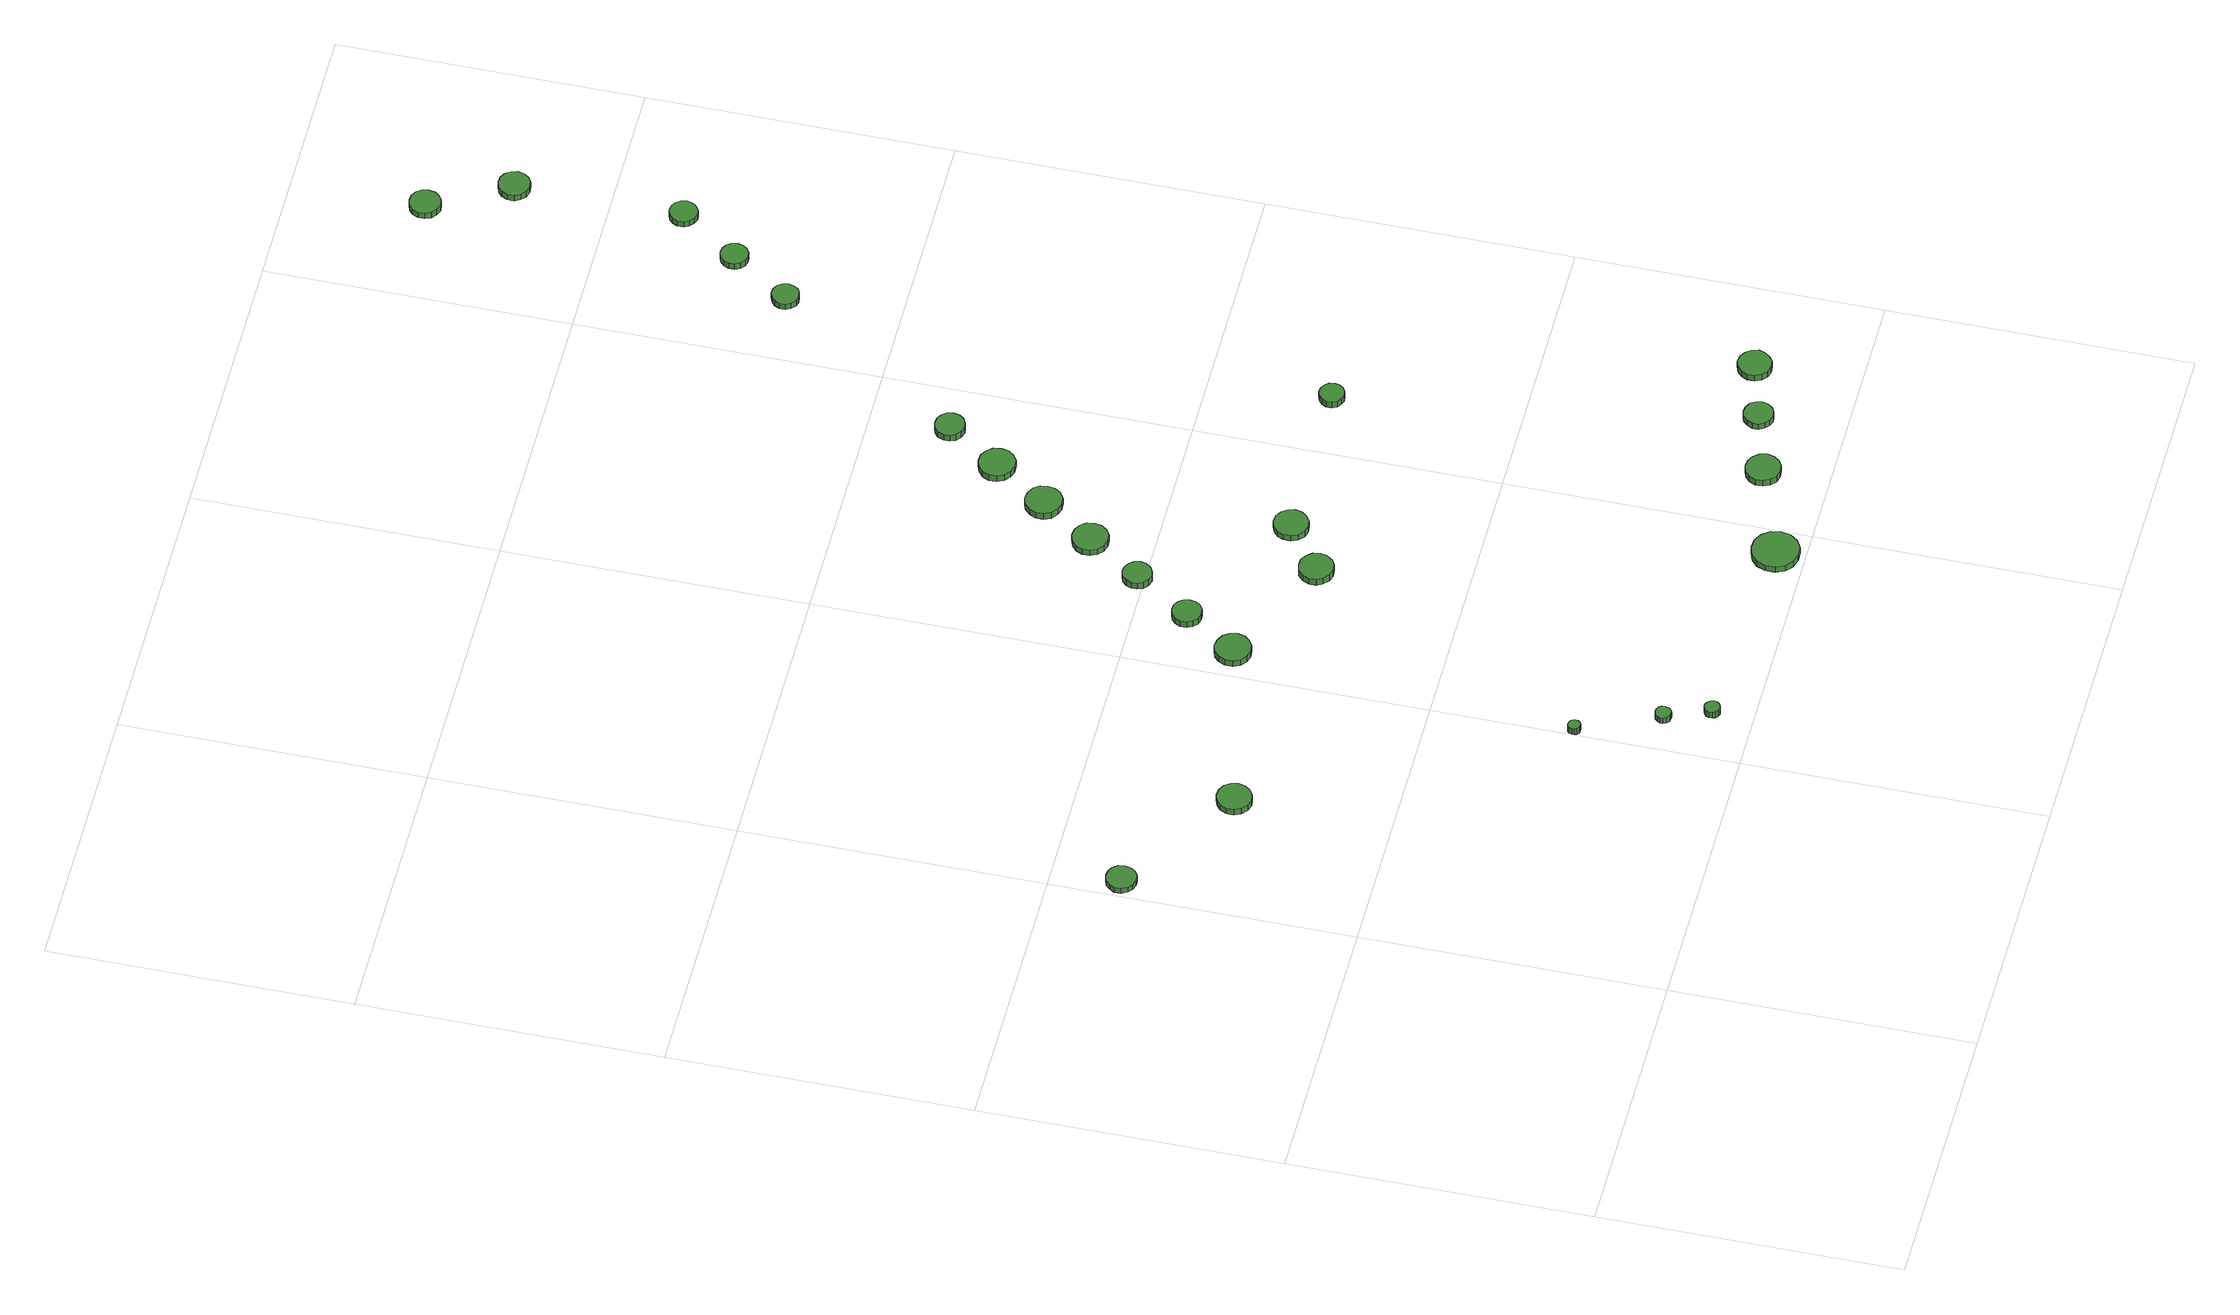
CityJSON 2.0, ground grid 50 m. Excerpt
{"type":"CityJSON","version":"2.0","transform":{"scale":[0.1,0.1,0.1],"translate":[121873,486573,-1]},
"CityObjects":{
"tree1":{"type":"SolitaryVegetationObject","attributes":{"function":"something"},"geometry":[{"type":"MultiSurface","lod":"1","boundaries":[[[0,1,2,3,4,5,6,7,8,9,10,11,12,13,14]],[[15,16,17,18,19,20,21,22,23,24,25,26,27,28,29]],[[0,29,28,1]],[[1,28,27,2]],[[2,27,26,3]],[[3,26,25,4]],[[4,25,24,5]],[[5,24,23,6]],[[6,23,22,7]],[[7,22,21,8]],[[8,21,20,9]],[[9,20,19,10]],[[10,19,18,11]],[[11,18,17,12]],[[12,17,16,13]],[[13,16,15,14]],[[14,15,29,0]]]}]},
"tree2":{"type":"SolitaryVegetationObject","attributes":{"function":"something"},"geometry":[{"type":"MultiSurface","lod":"1","boundaries":[[[30,31,32,33,34,35,36,37,38,39,40,41,42,43,44]],[[45,46,47,48,49,50,51,52,53,54,55,56,57,58,59]],[[30,59,58,31]],[[31,58,57,32]],[[32,57,56,33]],[[33,56,55,34]],[[34,55,54,35]],[[35,54,53,36]],[[36,53,52,37]],[[37,52,51,38]],[[38,51,50,39]],[[39,50,49,40]],[[40,49,48,41]],[[41,48,47,42]],[[42,47,46,43]],[[43,46,45,44]],[[44,45,59,30]]]}]},
"tree3":{"type":"SolitaryVegetationObject","attributes":{"function":"something"},"geometry":[{"type":"MultiSurface","lod":"1","boundaries":[[[60,61,62,63,64,65,66,67,68,69,70,71,72,73,74]],[[75,76,77,78,79,80,81,82,83,84,85,86,87,88,89]],[[60,89,88,61]],[[61,88,87,62]],[[62,87,86,63]],[[63,86,85,64]],[[64,85,84,65]],[[65,84,83,66]],[[66,83,82,67]],[[67,82,81,68]],[[68,81,80,69]],[[69,80,79,70]],[[70,79,78,71]],[[71,78,77,72]],[[72,77,76,73]],[[73,76,75,74]],[[74,75,89,60]]]}]},
"tree4":{"type":"SolitaryVegetationObject","attributes":{"function":"something"},"geometry":[{"type":"MultiSurface","lod":"1","boundaries":[[[90,91,92,93,94,95,96,97,98,99,100,101,102,103,104]],[[105,106,107,108,109,110,111,112,113,114,115,116,117,118,119]],[[90,119,118,91]],[[91,118,117,92]],[[92,117,116,93]],[[93,116,115,94]],[[94,115,114,95]],[[95,114,113,96]],[[96,113,112,97]],[[97,112,111,98]],[[98,111,110,99]],[[99,110,109,100]],[[100,109,108,101]],[[101,108,107,102]],[[102,107,106,103]],[[103,106,105,104]],[[104,105,119,90]]]}]},
"tree5":{"type":"SolitaryVegetationObject","attributes":{"function":"something"},"geometry":[{"type":"MultiSurface","lod":"1","boundaries":[[[120,121,122,123,124,125,126,127,128,129,130,131,132,133,134]],[[135,136,137,138,139,140,141,142,143,144,145,146,147,148,149]],[[120,149,148,121]],[[121,148,147,122]],[[122,147,146,123]],[[123,146,145,124]],[[124,145,144,125]],[[125,144,143,126]],[[126,143,142,127]],[[127,142,141,128]],[[128,141,140,129]],[[129,140,139,130]],[[130,139,138,131]],[[131,138,137,132]],[[132,137,136,133]],[[133,136,135,134]],[[134,135,149,120]]]}]},
"tree6":{"type":"SolitaryVegetationObject","attributes":{"function":"something"},"geometry":[{"type":"MultiSurface","lod":"1","boundaries":[[[150,151,152,153,154,155,156,157,158,159,160,161,162,163,164]],[[165,166,167,168,169,170,171,172,173,174,175,176,177,178,179]],[[150,179,178,151]],[[151,178,177,152]],[[152,177,176,153]],[[153,176,175,154]],[[154,175,174,155]],[[155,174,173,156]],[[156,173,172,157]],[[157,172,171,158]],[[158,171,170,159]],[[159,170,169,160]],[[160,169,168,161]],[[161,168,167,162]],[[162,167,166,163]],[[163,166,165,164]],[[164,165,179,150]]]}]},
"tree7":{"type":"SolitaryVegetationObject","attributes":{"function":"something"},"geometry":[{"type":"MultiSurface","lod":"1","boundaries":[[[180,181,182,183,184,185,186,187,188,189,190,191,192,193,194]],[[195,196,197,198,199,200,201,202,203,204,205,206,207,208,209]],[[180,209,208,181]],[[181,208,207,182]],[[182,207,206,183]],[[183,206,205,184]],[[184,205,204,185]],[[185,204,203,186]],[[186,203,202,187]],[[187,202,201,188]],[[188,201,200,189]],[[189,200,199,190]],[[190,199,198,191]],[[191,198,197,192]],[[192,197,196,193]],[[193,196,195,194]],[[194,195,209,180]]]}]},
"tree8":{"type":"SolitaryVegetationObject","attributes":{"function":"something"},"geometry":[{"type":"MultiSurface","lod":"1","boundaries":[[[210,211,212,213,214,215,216,217,218,219,220,221,222,223,224]],[[225,226,227,228,229,230,231,232,233,234,235,236,237,238,239]],[[210,239,238,211]],[[211,238,237,212]],[[212,237,236,213]],[[213,236,235,214]],[[214,235,234,215]],[[215,234,233,216]],[[216,233,232,217]],[[217,232,231,218]],[[218,231,230,219]],[[219,230,229,220]],[[220,229,228,221]],[[221,228,227,222]],[[222,227,226,223]],[[223,226,225,224]],[[224,225,239,210]]]}]},
"tree9":{"type":"SolitaryVegetationObject","attributes":{"function":"something"},"geometry":[{"type":"MultiSurface","lod":"1","boundaries":[[[240,241,242,243,244,245,246,247,248,249,250,251,252,253,254]],[[255,256,257,258,259,260,261,262,263,264,265,266,267,268,269]],[[240,269,268,241]],[[241,268,267,242]],[[242,267,266,243]],[[243,266,265,244]],[[244,265,264,245]],[[245,264,263,246]],[[246,263,262,247]],[[247,262,261,248]],[[248,261,260,249]],[[249,260,259,250]],[[250,259,258,251]],[[251,258,257,252]],[[252,257,256,253]],[[253,256,255,254]],[[254,255,269,240]]]}]},
"tree10":{"type":"SolitaryVegetationObject","attributes":{"function":"something"},"geometry":[{"type":"MultiSurface","lod":"1","boundaries":[[[270,271,272,273,274,275,276,277,278,279,280,281,282,283,284]],[[285,286,287,288,289,290,291,292,293,294,295,296,297,298,299]],[[270,299,298,271]],[[271,298,297,272]],[[272,297,296,273]],[[273,296,295,274]],[[274,295,294,275]],[[275,294,293,276]],[[276,293,292,277]],[[277,292,291,278]],[[278,291,290,279]],[[279,290,289,280]],[[280,289,288,281]],[[281,288,287,282]],[[282,287,286,283]],[[283,286,285,284]],[[284,285,299,270]]]}]},
"tree11":{"type":"SolitaryVegetationObject","attributes":{"function":"something"},"geometry":[{"type":"MultiSurface","lod":"1","boundaries":[[[300,301,302,303,304,305,306,307,308,309,310,311,312,313,314]],[[315,316,317,318,319,320,321,322,323,324,325,326,327,328,329]],[[300,329,328,301]],[[301,328,327,302]],[[302,327,326,303]],[[303,326,325,304]],[[304,325,324,305]],[[305,324,323,306]],[[306,323,322,307]],[[307,322,321,308]],[[308,321,320,309]],[[309,320,319,310]],[[310,319,318,311]],[[311,318,317,312]],[[312,317,316,313]],[[313,316,315,314]],[[314,315,329,300]]]}]},
"tree12":{"type":"SolitaryVegetationObject","attributes":{"function":"something"},"geometry":[{"type":"MultiSurface","lod":"1","boundaries":[[[330,331,332,333,334,335,336,337,338,339,340,341,342,343,344]],[[345,346,347,348,349,350,351,352,353,354,355,356,357,358,359]],[[330,359,358,331]],[[331,358,357,332]],[[332,357,356,333]],[[333,356,355,334]],[[334,355,354,335]],[[335,354,353,336]],[[336,353,352,337]],[[337,352,351,338]],[[338,351,350,339]],[[339,350,349,340]],[[340,349,348,341]],[[341,348,347,342]],[[342,347,346,343]],[[343,346,345,344]],[[344,345,359,330]]]}]},
"tree13":{"type":"SolitaryVegetationObject","attributes":{"function":"something"},"geometry":[{"type":"MultiSurface","lod":"1","boundaries":[[[360,361,362,363,364,365,366,367,368,369,370,371,372,373,374]],[[375,376,377,378,379,380,381,382,383,384,385,386,387,388,389]],[[360,389,388,361]],[[361,388,387,362]],[[362,387,386,363]],[[363,386,385,364]],[[364,385,384,365]],[[365,384,383,366]],[[366,383,382,367]],[[367,382,381,368]],[[368,381,380,369]],[[369,380,379,370]],[[370,379,378,371]],[[371,378,377,372]],[[372,377,376,373]],[[373,376,375,374]],[[374,375,389,360]]]}]},
"tree14":{"type":"SolitaryVegetationObject","attributes":{"function":"something"},"geometry":[{"type":"MultiSurface","lod":"1","boundaries":[[[390,391,392,393,394,395,396,397,398,399,400,401,402,403,404]],[[405,406,407,408,409,410,411,412,413,414,415,416,417,418,419]],[[390,419,418,391]],[[391,418,417,392]],[[392,417,416,393]],[[393,416,415,394]],[[394,415,414,395]],[[395,414,413,396]],[[396,413,412,397]],[[397,412,411,398]],[[398,411,410,399]],[[399,410,409,400]],[[400,409,408,401]],[[401,408,407,402]],[[402,407,406,403]],[[403,406,405,404]],[[404,405,419,390]]]}]},
"tree15":{"type":"SolitaryVegetationObject","attributes":{"function":"something"},"geometry":[{"type":"MultiSurface","lod":"1","boundaries":[[[420,421,422,423,424,425,426,427,428,429,430,431,432,433,434]],[[435,436,437,438,439,440,441,442,443,444,445,446,447,448,449]],[[420,449,448,421]],[[421,448,447,422]],[[422,447,446,423]],[[423,446,445,424]],[[424,445,444,425]],[[425,444,443,426]],[[426,443,442,427]],[[427,442,441,428]],[[428,441,440,429]],[[429,440,439,430]],[[430,439,438,431]],[[431,438,437,432]],[[432,437,436,433]],[[433,436,435,434]],[[434,435,449,420]]]}]},
"tree16":{"type":"SolitaryVegetationObject","attributes":{"function":"something"},"geometry":[{"type":"MultiSurface","lod":"1","boundaries":[[[450,451,452,453,454,455,456,457,458,459,460,461,462,463,464]],[[465,466,467,468,469,470,471,472,473,474,475,476,477,478,479]],[[450,479,478,451]],[[451,478,477,452]],[[452,477,476,453]],[[453,476,475,454]],[[454,475,474,455]],[[455,474,473,456]],[[456,473,472,457]],[[457,472,471,458]],[[458,471,470,459]],[[459,470,469,460]],[[460,469,468,461]],[[461,468,467,462]],[[462,467,466,463]],[[463,466,465,464]],[[464,465,479,450]]]}]},
"tree17":{"type":"SolitaryVegetationObject","attributes":{"function":"something"},"geometry":[{"type":"MultiSurface","lod":"1","boundaries":[[[480,481,482,483,484,485,486,487,488,489,490,491,492,493,494]],[[495,496,497,498,499,500,501,502,503,504,505,506,507,508,509]],[[480,509,508,481]],[[481,508,507,482]],[[482,507,506,483]],[[483,506,505,484]],[[484,505,504,485]],[[485,504,503,486]],[[486,503,502,487]],[[487,502,501,488]],[[488,501,500,489]],[[489,500,499,490]],[[490,499,498,491]],[[491,498,497,492]],[[492,497,496,493]],[[493,496,495,494]],[[494,495,509,480]]]}]},
"tree18":{"type":"SolitaryVegetationObject","attributes":{"function":"something"},"geometry":[{"type":"MultiSurface","lod":"1","boundaries":[[[510,511,512,513,514,515,516,517,518,519,520,521,522,523,524]],[[525,526,527,528,529,530,531,532,533,534,535,536,537,538,539]],[[510,539,538,511]],[[511,538,537,512]],[[512,537,536,513]],[[513,536,535,514]],[[514,535,534,515]],[[515,534,533,516]],[[516,533,532,517]],[[517,532,531,518]],[[518,531,530,519]],[[519,530,529,520]],[[520,529,528,521]],[[521,528,527,522]],[[522,527,526,523]],[[523,526,525,524]],[[524,525,539,510]]]}]},
"tree19":{"type":"SolitaryVegetationObject","attributes":{"function":"something"},"geometry":[{"type":"MultiSurface","lod":"1","boundaries":[[[540,541,542,543,544,545,546,547,548,549,550,551,552,553,554]],[[555,556,557,558,559,560,561,562,563,564,565,566,567,568,569]],[[540,569,568,541]],[[541,568,567,542]],[[542,567,566,543]],[[543,566,565,544]],[[544,565,564,545]],[[545,564,563,546]],[[546,563,562,547]],[[547,562,561,548]],[[548,561,560,549]],[[549,560,559,550]],[[550,559,558,551]],[[551,558,557,552]],[[552,557,556,553]],[[553,556,555,554]],[[554,555,569,540]]]}]},
"tree20":{"type":"SolitaryVegetationObject","attributes":{"function":"something"},"geometry":[{"type":"MultiSurface","lod":"1","boundaries":[[[570,571,572,573,574,575,576,577,578,579,580,581,582,583,584]],[[585,586,587,588,589,590,591,592,593,594,595,596,597,598,599]],[[570,599,598,571]],[[571,598,597,572]],[[572,597,596,573]],[[573,596,595,574]],[[574,595,594,575]],[[575,594,593,576]],[[576,593,592,577]],[[577,592,591,578]],[[578,591,590,579]],[[579,590,589,580]],[[580,589,588,581]],[[581,588,587,582]],[[582,587,586,583]],[[583,586,585,584]],[[584,585,599,570]]]}]},
"tree21":{"type":"SolitaryVegetationObject","attributes":{"function":"something"},"geometry":[{"type":"MultiSurface","lod":"1","boundaries":[[[600,601,602,603,604,605,606,607,608,609,610,611,612,613,614]],[[615,616,617,618,619,620,621,622,623,624,625,626,627,628,629]],[[600,629,628,601]],[[601,628,627,602]],[[602,627,626,603]],[[603,626,625,604]],[[604,625,624,605]],[[605,624,623,606]],[[606,623,622,607]],[[607,622,621,608]],[[608,621,620,609]],[[609,620,619,610]],[[610,619,618,611]],[[611,618,617,612]],[[612,617,616,613]],[[613,616,615,614]],[[614,615,629,600]]]}]},
"tree22":{"type":"SolitaryVegetationObject","attributes":{"function":"something"},"geometry":[{"type":"MultiSurface","lod":"1","boundaries":[[[630,631,632,633,634,635,636,637,638,639,640,641,642,643,644]],[[645,646,647,648,649,650,651,652,653,654,655,656,657,658,659]],[[630,659,658,631]],[[631,658,657,632]],[[632,657,656,633]],[[633,656,655,634]],[[634,655,654,635]],[[635,654,653,636]],[[636,653,652,637]],[[637,652,651,638]],[[638,651,650,639]],[[639,650,649,640]],[[640,649,648,641]],[[641,648,647,642]],[[642,647,646,643]],[[643,646,645,644]],[[644,645,659,630]]]}]},
"tree23":{"type":"SolitaryVegetationObject","attributes":{"function":"something"},"geometry":[{"type":"MultiSurface","lod":"1","boundaries":[[[660,661,662,663,664,665,666,667,668,669,670,671,672,673,674]],[[675,676,677,678,679,680,681,682,683,684,685,686,687,688,689]],[[660,689,688,661]],[[661,688,687,662]],[[662,687,686,663]],[[663,686,685,664]],[[664,685,684,665]],[[665,684,683,666]],[[666,683,682,667]],[[667,682,681,668]],[[668,681,680,669]],[[669,680,679,670]],[[670,679,678,671]],[[671,678,677,672]],[[672,677,676,673]],[[673,676,675,674]],[[674,675,689,660]]]}]},
"tree24":{"type":"SolitaryVegetationObject","attributes":{"function":"something"},"geometry":[{"type":"MultiSurface","lod":"1","boundaries":[[[690,691,692,693,694,695,696,697,698,699,700,701,702,703,704]],[[705,706,707,708,709,710,711,712,713,714,715,716,717,718,719]],[[690,719,718,691]],[[691,718,717,692]],[[692,717,716,693]],[[693,716,715,694]],[[694,715,714,695]],[[695,714,713,696]],[[696,713,712,697]],[[697,712,711,698]],[[698,711,710,699]],[[699,710,709,700]],[[700,709,708,701]],[[701,708,707,702]],[[702,707,706,703]],[[703,706,705,704]],[[704,705,719,690]]]}]}
},
"vertices":[
[54,888,19],[52,898,19],[46,906,19],[37,911,19],[27,912,19],[17,909,19],[10,902,19],[5,893,19],[5,883,19],[10,873,19],[17,866,19],[27,863,19],[37,864,19],[46,869,19],[52,878,19],[52,878,8],[46,869,8],[37,864,8],[27,863,8],[17,866,8],[10,873,8],[5,883,8],[5,893,8],[10,902,8],[17,909,8],[27,912,8],[37,911,8],[46,906,8],[52,898,8],[54,888,8],
[261,753,26],[258,764,26],[251,774,26],[241,780,26],[229,781,26],[218,777,26],[209,770,26],[204,759,26],[204,747,26],[209,736,26],[218,728,26],[229,724,26],[241,726,26],[251,732,26],[258,741,26],[258,741,14],[251,732,14],[241,726,14],[229,724,14],[218,728,14],[209,736,14],[204,747,14],[204,759,14],[209,770,14],[218,777,14],[229,781,14],[241,780,14],[251,774,14],[258,764,14],[261,753,14],
[509,267,32],[508,271,32],[506,274,32],[502,276,32],[498,277,32],[494,276,32],[491,273,32],[490,269,32],[490,265,32],[491,261,32],[494,258,32],[498,257,32],[502,257,32],[506,260,32],[508,263,32],[508,263,19],[506,260,19],[502,257,19],[498,257,19],[494,258,19],[491,261,19],[490,265,19],[490,269,19],[491,273,19],[494,276,19],[498,277,19],[502,276,19],[506,274,19],[508,271,19],[509,267,19],
[572,137,29],[571,143,29],[568,147,29],[563,150,29],[558,150,29],[553,149,29],[549,145,29],[546,140,29],[546,135,29],[549,130,29],[553,126,29],[558,125,29],[563,125,29],[568,128,29],[571,132,29],[571,132,17],[568,128,17],[563,125,17],[558,125,17],[553,126,17],[549,130,17],[546,135,17],[546,140,17],[549,145,17],[553,149,17],[558,150,17],[563,150,17],[568,147,17],[571,143,17],[572,137,17],
[600,65,30],[599,70,30],[596,74,30],[591,77,30],[586,78,30],[581,76,30],[577,72,30],[575,68,30],[575,62,30],[577,58,30],[581,54,30],[586,52,30],[591,53,30],[596,56,30],[599,60,30],[599,60,17],[596,56,17],[591,53,17],[586,52,17],[581,54,17],[577,58,17],[575,62,17],[575,68,17],[577,72,17],[581,76,17],[586,78,17],[591,77,17],[596,74,17],[599,70,17],[600,65,17],
[571,827,29],[568,839,29],[561,849,29],[550,855,29],[538,857,29],[526,853,29],[517,845,29],[512,834,29],[512,821,29],[517,810,29],[526,802,29],[538,798,29],[550,799,29],[561,806,29],[568,815,29],[568,815,16],[561,806,16],[550,799,16],[538,798,16],[526,802,16],[517,810,16],[512,821,16],[512,834,16],[517,845,16],[526,853,16],[538,857,16],[550,855,16],[561,849,16],[568,839,16],[571,827,16],
[626,916,27],[624,926,27],[618,934,27],[610,939,27],[600,940,27],[590,937,27],[583,930,27],[579,921,27],[579,911,27],[583,902,27],[590,895,27],[600,892,27],[610,893,27],[618,898,27],[624,906,27],[624,906,14],[618,898,14],[610,893,14],[600,892,14],[590,895,14],[583,902,14],[579,911,14],[579,921,14],[583,930,14],[590,937,14],[600,940,14],[610,939,14],[618,934,14],[624,926,14],[626,916,14],
[984,47,23],[981,63,23],[971,76,23],[957,84,23],[941,85,23],[926,80,23],[914,70,23],[908,55,23],[908,39,23],[914,24,23],[926,14,23],[941,9,23],[957,10,23],[971,18,23],[981,31,23],[981,31,11],[971,18,11],[957,10,11],[941,9,11],[926,14,11],[914,24,11],[908,39,11],[908,55,11],[914,70,11],[926,80,11],[941,85,11],[957,84,11],[971,76,11],[981,63,11],[984,47,11],
[766,739,31],[764,751,31],[757,760,31],[747,766,31],[735,767,31],[724,764,31],[715,756,31],[710,745,31],[710,733,31],[715,723,31],[724,715,31],[735,711,31],[747,712,31],[757,718,31],[764,728,31],[764,728,18],[757,718,18],[747,712,18],[735,711,18],[724,715,18],[715,723,18],[710,733,18],[710,745,18],[715,756,18],[724,764,18],[735,767,18],[747,766,18],[757,760,18],[764,751,18],[766,739,18],
[691,1011,24],[689,1021,24],[683,1029,24],[674,1034,24],[665,1035,24],[655,1032,24],[648,1025,24],[644,1016,24],[644,1006,24],[648,997,24],[655,991,24],[665,987,24],[674,989,24],[683,993,24],[689,1002,24],[689,1002,11],[683,993,11],[674,989,11],[665,987,11],[655,991,11],[648,997,11],[644,1006,11],[644,1016,11],[648,1025,11],[655,1032,11],[665,1035,11],[674,1034,11],[683,1029,11],[689,1021,11],[691,1011,11],
[756,1101,22],[754,1113,22],[747,1123,22],[736,1129,22],[724,1130,22],[712,1126,22],[703,1118,22],[698,1107,22],[698,1095,22],[703,1084,22],[712,1076,22],[724,1072,22],[736,1073,22],[747,1079,22],[754,1089,22],[754,1089,10],[747,1079,10],[736,1073,10],[724,1072,10],[712,1076,10],[703,1084,10],[698,1095,10],[698,1107,10],[703,1118,10],[712,1126,10],[724,1130,10],[736,1129,10],[747,1123,10],[754,1113,10],[756,1101,10],
[849,799,31],[846,810,31],[839,820,31],[829,826,31],[817,827,31],[806,823,31],[797,815,31],[793,805,31],[793,793,31],[797,782,31],[806,774,31],[817,771,31],[829,772,31],[839,778,31],[846,787,31],[846,787,19],[839,778,19],[829,772,19],[817,771,19],[806,774,19],[797,782,19],[793,793,19],[793,805,19],[797,815,19],[806,823,19],[817,827,19],[829,826,19],[839,820,19],[846,810,19],[849,799,19],
[819,1191,20],[817,1203,20],[810,1213,20],[799,1219,20],[786,1221,20],[775,1217,20],[765,1208,20],[760,1197,20],[760,1185,20],[765,1173,20],[775,1165,20],[786,1161,20],[799,1162,20],[810,1169,20],[817,1179,20],[817,1179,7],[810,1169,7],[799,1162,7],[786,1161,7],[775,1165,7],[765,1173,7],[760,1185,7],[760,1197,7],[765,1208,7],[775,1217,7],[786,1221,7],[799,1219,7],[810,1213,7],[817,1203,7],[819,1191,7],
[1146,107,18],[1143,119,18],[1136,128,18],[1126,134,18],[1114,135,18],[1103,132,18],[1094,124,18],[1089,113,18],[1089,101,18],[1094,90,18],[1103,82,18],[1114,79,18],[1126,80,18],[1136,86,18],[1143,95,18],[1143,95,5],[1136,86,5],[1126,80,5],[1114,79,5],[1103,82,5],[1094,90,5],[1089,101,5],[1089,113,5],[1094,124,5],[1103,132,5],[1114,135,5],[1126,134,5],[1136,128,5],[1143,119,5],[1146,107,5],
[881,1280,20],[879,1293,20],[871,1303,20],[861,1309,20],[848,1310,20],[837,1306,20],[827,1298,20],[822,1287,20],[822,1274,20],[827,1263,20],[837,1255,20],[848,1251,20],[861,1252,20],[871,1258,20],[879,1268,20],[879,1268,7],[871,1258,7],[861,1252,7],[848,1251,7],[837,1255,7],[827,1263,7],[822,1274,7],[822,1287,7],[827,1298,7],[837,1306,7],[848,1310,7],[861,1309,7],[871,1303,7],[879,1293,7],[881,1280,7],
[1254,141,17],[1252,151,17],[1246,159,17],[1237,164,17],[1227,165,17],[1218,162,17],[1211,155,17],[1206,146,17],[1206,136,17],[1211,127,17],[1218,120,17],[1227,117,17],[1237,118,17],[1246,123,17],[1252,131,17],[1252,131,5],[1246,123,5],[1237,118,5],[1227,117,5],[1218,120,5],[1211,127,5],[1206,136,5],[1206,146,5],[1211,155,5],[1218,162,5],[1227,165,5],[1237,164,5],[1246,159,5],[1252,151,5],[1254,141,5],
[938,1371,20],[936,1381,20],[930,1389,20],[921,1394,20],[911,1395,20],[902,1392,20],[894,1386,20],[890,1376,20],[890,1366,20],[894,1357,20],[902,1350,20],[911,1347,20],[921,1348,20],[930,1353,20],[936,1361,20],[936,1361,7],[930,1353,7],[921,1348,7],[911,1347,7],[902,1350,7],[894,1357,7],[890,1366,7],[890,1376,7],[894,1386,7],[902,1392,7],[911,1395,7],[921,1394,7],[930,1389,7],[936,1381,7],[938,1371,7],
[1131,801,26],[1130,810,26],[1125,816,26],[1117,821,26],[1109,822,26],[1101,819,26],[1095,813,26],[1091,806,26],[1091,797,26],[1095,789,26],[1101,784,26],[1109,781,26],[1117,782,26],[1125,786,26],[1130,793,26],[1130,793,13],[1125,786,13],[1117,782,13],[1109,781,13],[1101,784,13],[1095,789,13],[1091,797,13],[1091,806,13],[1095,813,13],[1101,819,13],[1109,822,13],[1117,821,13],[1125,816,13],[1130,810,13],[1131,801,13],
[1361,171,17],[1358,182,17],[1351,192,17],[1342,197,17],[1330,199,17],[1319,195,17],[1311,187,17],[1306,177,17],[1306,166,17],[1311,155,17],[1319,147,17],[1330,144,17],[1342,145,17],[1351,151,17],[1358,160,17],[1358,160,5],[1351,151,5],[1342,145,5],[1330,144,5],[1319,147,5],[1311,155,5],[1306,166,5],[1306,177,5],[1311,187,5],[1319,195,5],[1330,199,5],[1342,197,5],[1351,192,5],[1358,182,5],[1361,171,5],
[1150,1687,19],[1148,1696,19],[1143,1704,19],[1135,1708,19],[1126,1709,19],[1117,1706,19],[1110,1700,19],[1106,1692,19],[1106,1682,19],[1110,1674,19],[1117,1667,19],[1126,1665,19],[1135,1666,19],[1143,1670,19],[1148,1678,19],[1148,1678,7],[1143,1670,7],[1135,1666,7],[1126,1665,7],[1117,1667,7],[1110,1674,7],[1106,1682,7],[1106,1692,7],[1110,1700,7],[1117,1706,7],[1126,1709,7],[1135,1708,7],[1143,1704,7],[1148,1696,7],[1150,1687,7],
[1216,1784,19],[1214,1794,19],[1209,1801,19],[1201,1806,19],[1192,1807,19],[1183,1804,19],[1176,1798,19],[1172,1789,19],[1172,1780,19],[1176,1771,19],[1183,1765,19],[1192,1762,19],[1201,1763,19],[1209,1768,19],[1214,1775,19],[1214,1775,7],[1209,1768,7],[1201,1763,7],[1192,1762,7],[1183,1765,7],[1176,1771,7],[1172,1780,7],[1172,1789,7],[1176,1798,7],[1183,1804,7],[1192,1807,7],[1201,1806,7],[1209,1801,7],[1214,1794,7],[1216,1784,7],
[1287,1883,19],[1285,1892,19],[1279,1900,19],[1271,1905,19],[1262,1906,19],[1253,1903,19],[1246,1896,19],[1242,1888,19],[1242,1878,19],[1246,1870,19],[1253,1863,19],[1262,1860,19],[1271,1861,19],[1279,1866,19],[1285,1874,19],[1285,1874,7],[1279,1866,7],[1271,1861,7],[1262,1860,7],[1253,1863,7],[1246,1870,7],[1242,1878,7],[1242,1888,7],[1246,1896,7],[1253,1903,7],[1262,1906,7],[1271,1905,7],[1279,1900,7],[1285,1892,7],[1287,1883,7],
[1217,2283,19],[1215,2293,19],[1209,2302,19],[1200,2307,19],[1189,2308,19],[1179,2305,19],[1171,2298,19],[1167,2288,19],[1167,2278,19],[1171,2268,19],[1179,2261,19],[1189,2257,19],[1200,2259,19],[1209,2264,19],[1215,2272,19],[1215,2272,7],[1209,2264,7],[1200,2259,7],[1189,2257,7],[1179,2261,7],[1171,2268,7],[1167,2278,7],[1167,2288,7],[1171,2298,7],[1179,2305,7],[1189,2308,7],[1200,2307,7],[1209,2302,7],[1215,2293,7],[1217,2283,7],
[1288,2156,19],[1285,2166,19],[1279,2175,19],[1270,2180,19],[1259,2181,19],[1249,2178,19],[1241,2171,19],[1236,2161,19],[1236,2150,19],[1241,2140,19],[1249,2133,19],[1259,2130,19],[1270,2131,19],[1279,2136,19],[1285,2145,19],[1285,2145,7],[1279,2136,7],[1270,2131,7],[1259,2130,7],[1249,2133,7],[1241,2140,7],[1236,2150,7],[1236,2161,7],[1241,2171,7],[1249,2178,7],[1259,2181,7],[1270,2180,7],[1279,2175,7],[1285,2166,7],[1288,2156,7]
]}
